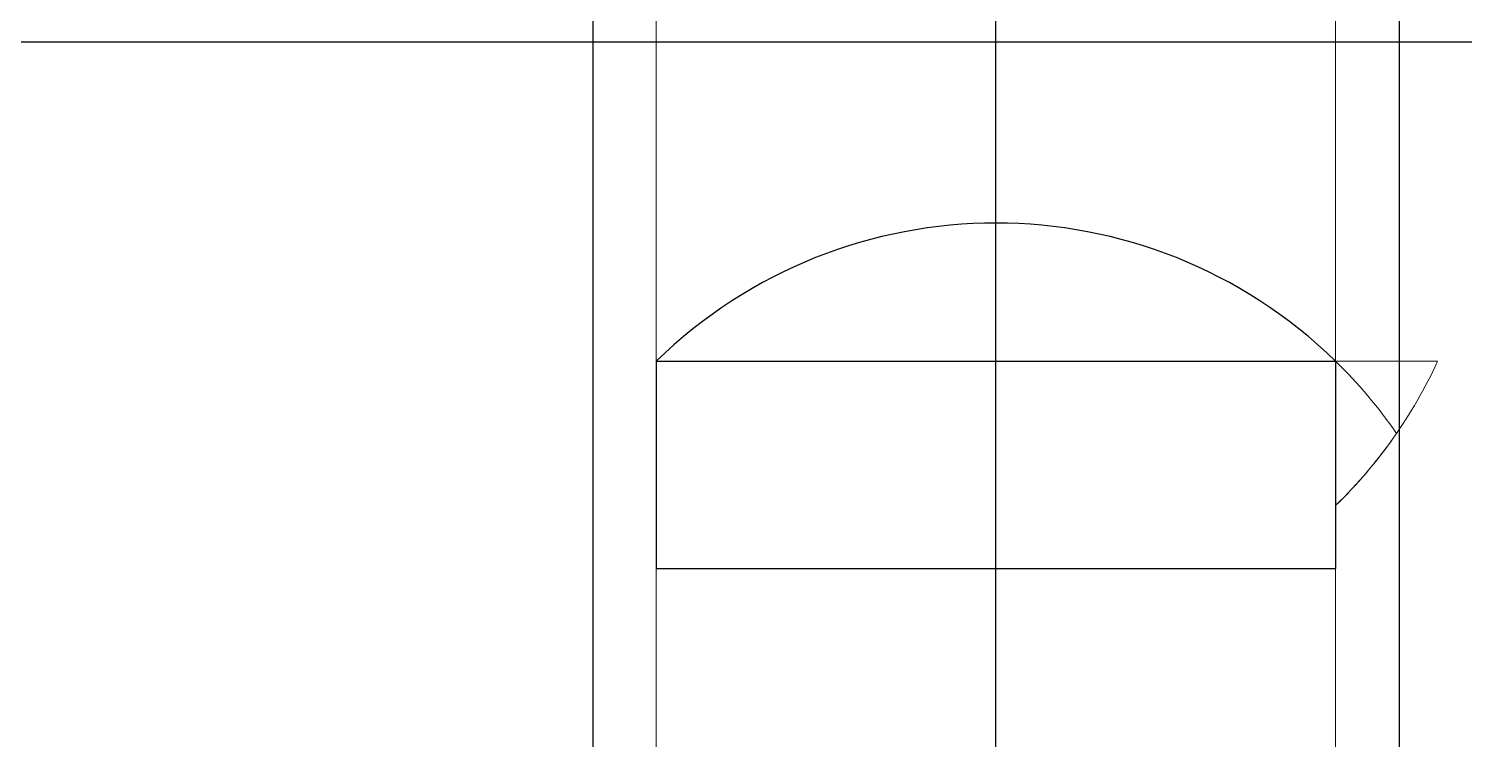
# Model space of a CAD drawing. Header units: millimetres. Extents: x 2148 to 2681, y 758 to 986.
# Drawn here: x 2291.15066 to 2291.17375, y 875.20404 to 875.21547 of the extents above; entities that cross this region are included whole.
import ezdxf

# ---------------------------------------------------------------- set-up
doc = ezdxf.new("R2010")
doc.units = ezdxf.units.MM
for name, color, linetype in [('0.4', 121, 'Continuous'), ('A-Wall', 4, 'Continuous'), ('contrucion line05', 86, 'Continuous')]:
    doc.layers.add(name, color=color, linetype=linetype)

msp = doc.modelspace()

# ---------------------------------------------------------------- linework, layer by layer
at = {"layer": '0.4', "color": 86, "lineweight": 0, "ltscale": 0.5}
for p, q in [((2291.159736323799, 875.1911250953515, -2.220439746692983e-08), (2291.159736323799, 875.2475279516318, -2.220439746692983e-08)), ((2291.159736323799, 875.1911250953515, -2.220439746692983e-08), (2291.159736323799, 875.2475279516318, -2.220439746692983e-08)), ((2291.159736323799, 875.1911250953515, -2.220439746692983e-08), (2291.159736323799, 875.2475279516318, -2.220439746692983e-08)), ((2291.159736323799, 875.1911250953515, -2.220439746692983e-08), (2291.159736323799, 875.2475279516318, -2.220439746692983e-08)), ((2291.159736323799, 875.1911250953515, -2.220439746692983e-08), (2291.159736323799, 875.2475279516318, -2.220439746692983e-08)), ((2291.159736323799, 875.1911250953515, -2.220439746692983e-08), (2291.159736323799, 875.2475279516318, -2.220439746692983e-08)), ((2291.159736323799, 875.1911250953515, -2.220439746692983e-08), (2291.159736323799, 875.2475279516318, -2.220439746692983e-08)), ((2291.159736323799, 875.1911250953515, -2.220439746692983e-08), (2291.159736323799, 875.2475279516318, -2.220439746692983e-08)), ((2291.159736323799, 875.1911250953515, -2.220439746692983e-08), (2291.159736323799, 875.2475279516318, -2.220439746692983e-08)), ((2291.159736323799, 875.1911250953515, -2.220439746692983e-08), (2291.159736323799, 875.2475279516318, -2.220439746692983e-08)), ((2291.171680738381, 875.2245650460488, -2.220439746692983e-08), (2291.171680738381, 875.1978984460536, -2.220439746692983e-08)), ((2291.171680738381, 875.2245650460488, -2.220439746692983e-08), (2291.171680738381, 875.1978984460536, -2.220439746692983e-08)), ((2291.171680738381, 875.2245650460488, -2.220439746692983e-08), (2291.171680738381, 875.1978984460536, -2.220439746692983e-08)), ((2291.171680738381, 875.2245650460488, -2.220439746692983e-08), (2291.171680738381, 875.1978984460536, -2.220439746692983e-08)), ((2291.171680738381, 875.2245650460488, -2.220439746692983e-08), (2291.171680738381, 875.1978984460536, -2.220439746692983e-08)), ((2291.171680738381, 875.2245650460488, -2.220439746692983e-08), (2291.171680738381, 875.1978984460536, -2.220439746692983e-08)), ((2291.171680738381, 875.2245650460488, -2.220439746692983e-08), (2291.171680738381, 875.1978984460536, -2.220439746692983e-08)), ((2291.171680738381, 875.2245650460488, -2.220439746692983e-08), (2291.171680738381, 875.1978984460536, -2.220439746692983e-08)), ((2291.171680738381, 875.2245650460488, -2.220439746692983e-08), (2291.171680738381, 875.1978984460536, -2.220439746692983e-08)), ((2291.171680738381, 875.2245650460488, -2.220439746692983e-08), (2291.171680738381, 875.1978984460536, -2.220439746692983e-08)), ((2291.160754839791, 875.2012317710567, -2.220439746692983e-08), (2291.160754839791, 875.2190095043868, -2.220439746692983e-08)), ((2291.160754839791, 875.2012317710567, -2.220439746692983e-08), (2291.160754839791, 875.2190095043868, -2.220439746692983e-08)), ((2291.160754839791, 875.2012317710567, -2.220439746692983e-08), (2291.160754839791, 875.2190095043868, -2.220439746692983e-08)), ((2291.160754839791, 875.2012317710567, -2.220439746692983e-08), (2291.160754839791, 875.2190095043868, -2.220439746692983e-08)), ((2291.160754839791, 875.2012317710567, -2.220439746692983e-08), (2291.160754839791, 875.2190095043868, -2.220439746692983e-08)), ((2291.160754839791, 875.2012317710567, -2.220439746692983e-08), (2291.160754839791, 875.2190095043868, -2.220439746692983e-08)), ((2291.160754839791, 875.2012317710567, -2.220439746692983e-08), (2291.160754839791, 875.2190095043868, -2.220439746692983e-08)), ((2291.160754839791, 875.2012317710567, -2.220439746692983e-08), (2291.160754839791, 875.2190095043868, -2.220439746692983e-08)), ((2291.160754839791, 875.2012317710567, -2.220439746692983e-08), (2291.160754839791, 875.2190095043868, -2.220439746692983e-08)), ((2291.160754839791, 875.2012317710567, -2.220439746692983e-08), (2291.160754839791, 875.2190095043868, -2.220439746692983e-08)), ((2291.166217789101, 875.2190095043868, -2.220439746692983e-08), (2291.166217789101, 875.2012317710567, -2.220439746692983e-08)), ((2291.166217789101, 875.2190095043868, -2.220439746692983e-08), (2291.166217789101, 875.2012317710567, -2.220439746692983e-08)), ((2291.166217789101, 875.2190095043868, -2.220439746692983e-08), (2291.166217789101, 875.2012317710567, -2.220439746692983e-08)), ((2291.166217789101, 875.2190095043868, -2.220439746692983e-08), (2291.166217789101, 875.2012317710567, -2.220439746692983e-08)), ((2291.166217789101, 875.2190095043868, -2.220439746692983e-08), (2291.166217789101, 875.2012317710567, -2.220439746692983e-08)), ((2291.166217789101, 875.2190095043868, -2.220439746692983e-08), (2291.166217789101, 875.2012317710567, -2.220439746692983e-08)), ((2291.166217789101, 875.2190095043868, -2.220439746692983e-08), (2291.166217789101, 875.2012317710567, -2.220439746692983e-08)), ((2291.166217789101, 875.2190095043868, -2.220439746692983e-08), (2291.166217789101, 875.2012317710567, -2.220439746692983e-08)), ((2291.166217789101, 875.2190095043868, -2.220439746692983e-08), (2291.166217789101, 875.2012317710567, -2.220439746692983e-08)), ((2291.166217789101, 875.2190095043868, -2.220439746692983e-08), (2291.166217789101, 875.2012317710567, -2.220439746692983e-08)), ((2291.171680738381, 875.2101206377217, -2.220439746692983e-08), (2291.171680738381, 875.2078019706776, -2.220439746692983e-08)), ((2291.173320896679, 875.2101206377217, -2.220439746692983e-08), (2291.171680738381, 875.2101206377217, -2.220439746692983e-08)), ((2291.171680738381, 875.2101206377217, -2.220439746692983e-08), (2291.171680738381, 875.2078019706776, -2.220439746692983e-08)), ((2291.171680738381, 875.2101206377217, -2.220439746692983e-08), (2291.171680738381, 875.2078019706776, -2.220439746692983e-08)), ((2291.173320896679, 875.2101206377217, -2.220439746692983e-08), (2291.171680738381, 875.2101206377217, -2.220439746692983e-08)), ((2291.171680738381, 875.2101206377217, -2.220439746692983e-08), (2291.171680738381, 875.2078019706776, -2.220439746692983e-08)), ((2291.171680738381, 875.2101206377217, -2.220439746692983e-08), (2291.171680738381, 875.2078019706776, -2.220439746692983e-08)), ((2291.173320896679, 875.2101206377217, -2.220439746692983e-08), (2291.171680738381, 875.2101206377217, -2.220439746692983e-08)), ((2291.171680738381, 875.2101206377217, -2.220439746692983e-08), (2291.171680738381, 875.2078019706776, -2.220439746692983e-08)), ((2291.171680738381, 875.2101206377217, -2.220439746692983e-08), (2291.171680738381, 875.2078019706776, -2.220439746692983e-08)), ((2291.173320896679, 875.2101206377217, -2.220439746692983e-08), (2291.171680738381, 875.2101206377217, -2.220439746692983e-08)), ((2291.171680738381, 875.2101206377217, -2.220439746692983e-08), (2291.171680738381, 875.2078019706776, -2.220439746692983e-08)), ((2291.171680738381, 875.2101206377217, -2.220439746692983e-08), (2291.171680738381, 875.2078019706776, -2.220439746692983e-08)), ((2291.173320896679, 875.2101206377217, -2.220439746692983e-08), (2291.171680738381, 875.2101206377217, -2.220439746692983e-08)), ((2291.171680738381, 875.2101206377217, -2.220439746692983e-08), (2291.171680738381, 875.2078019706776, -2.220439746692983e-08)), ((2291.171680738381, 875.2101206377217, -2.220439746692983e-08), (2291.171680738381, 875.2078019706776, -2.220439746692983e-08)), ((2291.173320896679, 875.2101206377217, -2.220439746692983e-08), (2291.171680738381, 875.2101206377217, -2.220439746692983e-08)), ((2291.171680738381, 875.2101206377217, -2.220439746692983e-08), (2291.171680738381, 875.2078019706776, -2.220439746692983e-08)), ((2291.171680738381, 875.2101206377217, -2.220439746692983e-08), (2291.171680738381, 875.2078019706776, -2.220439746692983e-08)), ((2291.173320896679, 875.2101206377217, -2.220439746692983e-08), (2291.171680738381, 875.2101206377217, -2.220439746692983e-08)), ((2291.171680738381, 875.2101206377217, -2.220439746692983e-08), (2291.171680738381, 875.2078019706776, -2.220439746692983e-08)), ((2291.171680738381, 875.2101206377217, -2.220439746692983e-08), (2291.171680738381, 875.2078019706776, -2.220439746692983e-08)), ((2291.173320896679, 875.2101206377217, -2.220439746692983e-08), (2291.171680738381, 875.2101206377217, -2.220439746692983e-08)), ((2291.171680738381, 875.2101206377217, -2.220439746692983e-08), (2291.171680738381, 875.2078019706776, -2.220439746692983e-08)), ((2291.171680738381, 875.2101206377217, -2.220439746692983e-08), (2291.171680738381, 875.2078019706776, -2.220439746692983e-08)), ((2291.173320896679, 875.2101206377217, -2.220439746692983e-08), (2291.171680738381, 875.2101206377217, -2.220439746692983e-08)), ((2291.171680738381, 875.2101206377217, -2.220439746692983e-08), (2291.171680738381, 875.2078019706776, -2.220439746692983e-08)), ((2291.171680738381, 875.2101206377217, -2.220439746692983e-08), (2291.171680738381, 875.2078019706776, -2.220439746692983e-08)), ((2291.173320896679, 875.2101206377217, -2.220439746692983e-08), (2291.171680738381, 875.2101206377217, -2.220439746692983e-08)), ((2291.171680738381, 875.2101206377217, -2.220439746692983e-08), (2291.171680738381, 875.2078019706776, -2.220439746692983e-08))]:
    msp.add_line(p, q, dxfattribs=at)
for centre, radius, start, end in [((2291.166217789101, 875.204516870867, -2.220439746692983e-08), 0.007825983521227571, 34.60442543421459, 45.72901623437693), ((2291.166217789101, 875.2134057375322, -2.220439746692983e-08), 0.007825983521376407, 314.2709837656231, 335.1800397227257), ((2291.166217789101, 875.204516870867, -2.220439746692983e-08), 0.007825983521227571, 34.60442543421459, 45.72901623437693), ((2291.166217789101, 875.2134057375322, -2.220439746692983e-08), 0.007825983521376407, 314.2709837656231, 335.1800397227257), ((2291.166217789101, 875.204516870867, -2.220439746692983e-08), 0.007825983521227571, 34.60442543421459, 45.72901623437693), ((2291.166217789101, 875.2134057375322, -2.220439746692983e-08), 0.007825983521376407, 314.2709837656231, 335.1800397227257), ((2291.166217789101, 875.204516870867, -2.220439746692983e-08), 0.007825983521227571, 34.60442543421459, 45.72901623437693), ((2291.166217789101, 875.2134057375322, -2.220439746692983e-08), 0.007825983521376407, 314.2709837656231, 335.1800397227257), ((2291.166217789101, 875.204516870867, -2.220439746692983e-08), 0.007825983521227571, 34.60442543421459, 45.72901623437693), ((2291.166217789101, 875.2134057375322, -2.220439746692983e-08), 0.007825983521376407, 314.2709837656231, 335.1800397227257), ((2291.166217789101, 875.204516870867, -2.220439746692983e-08), 0.007825983521227571, 34.60442543421459, 45.72901623437693), ((2291.166217789101, 875.2134057375322, -2.220439746692983e-08), 0.007825983521376407, 314.2709837656231, 335.1800397227257), ((2291.166217789101, 875.204516870867, -2.220439746692983e-08), 0.007825983521227571, 34.60442543421459, 45.72901623437693), ((2291.166217789101, 875.2134057375322, -2.220439746692983e-08), 0.007825983521376407, 314.2709837656231, 335.1800397227257), ((2291.166217789101, 875.204516870867, -2.220439746692983e-08), 0.007825983521227571, 34.60442543421459, 45.72901623437693), ((2291.166217789101, 875.2134057375322, -2.220439746692983e-08), 0.007825983521376407, 314.2709837656231, 335.1800397227257), ((2291.166217789101, 875.204516870867, -2.220439746692983e-08), 0.007825983521227571, 34.60442543421459, 45.72901623437693), ((2291.166217789101, 875.2134057375322, -2.220439746692983e-08), 0.007825983521376407, 314.2709837656231, 335.1800397227257), ((2291.166217789101, 875.204516870867, -2.220439746692983e-08), 0.007825983521227571, 34.60442543421459, 45.72901623437693), ((2291.166217789101, 875.2134057375322, -2.220439746692983e-08), 0.007825983521376407, 314.2709837656231, 335.1800397227257), ((2291.166217789101, 875.2134057375322, -2.220439746692983e-08), 0.007825983521258318, 314.2709837656231, 325.3955745657854), ((2291.166217789101, 875.2134057375322, -2.220439746692983e-08), 0.007825983521258318, 314.2709837656231, 325.3955745657854), ((2291.166217789101, 875.2134057375322, -2.220439746692983e-08), 0.007825983521258318, 314.2709837656231, 325.3955745657854), ((2291.166217789101, 875.2134057375322, -2.220439746692983e-08), 0.007825983521258318, 314.2709837656231, 325.3955745657854), ((2291.166217789101, 875.2134057375322, -2.220439746692983e-08), 0.007825983521258318, 314.2709837656231, 325.3955745657854), ((2291.166217789101, 875.2134057375322, -2.220439746692983e-08), 0.007825983521258318, 314.2709837656231, 325.3955745657854), ((2291.166217789101, 875.2134057375322, -2.220439746692983e-08), 0.007825983521258318, 314.2709837656231, 325.3955745657854), ((2291.166217789101, 875.2134057375322, -2.220439746692983e-08), 0.007825983521258318, 314.2709837656231, 325.3955745657854), ((2291.166217789101, 875.2134057375322, -2.220439746692983e-08), 0.007825983521258318, 314.2709837656231, 325.3955745657854), ((2291.166217789101, 875.2134057375322, -2.220439746692983e-08), 0.007825983521258318, 314.2709837656231, 325.3955745657854)]:
    msp.add_arc(centre, radius, start, end, dxfattribs=at)
at = {"layer": 'A-Wall', "ltscale": 10}
msp.add_line((2290.485560914685, 875.2152586213148, -2.47433479178303e-08), (2296.878617298079, 875.2152586213148, -1.620690393566434e-08), dxfattribs=at)
at = {"layer": 'contrucion line05', "ltscale": 0.5}
for p, q in [((2291.166217789101, 875.172097756639, -2.220439746692983e-08), (2291.166217789101, 875.2746969348179, -2.220439746692983e-08)), ((2291.166217789101, 875.172097756639, -2.220439746692983e-08), (2291.166217789101, 875.2746969348179, -2.220439746692983e-08)), ((2291.166217789101, 875.172097756639, -2.220439746692983e-08), (2291.166217789101, 875.2746969348179, -2.220439746692983e-08)), ((2291.166217789101, 875.172097756639, -2.220439746692983e-08), (2291.166217789101, 875.2746969348179, -2.220439746692983e-08)), ((2291.166217789101, 875.172097756639, -2.220439746692983e-08), (2291.166217789101, 875.2746969348179, -2.220439746692983e-08)), ((2291.166217789101, 875.172097756639, -2.220439746692983e-08), (2291.166217789101, 875.2746969348179, -2.220439746692983e-08)), ((2291.166217789101, 875.172097756639, -2.220439746692983e-08), (2291.166217789101, 875.2746969348179, -2.220439746692983e-08)), ((2291.166217789101, 875.172097756639, -2.220439746692983e-08), (2291.166217789101, 875.2746969348179, -2.220439746692983e-08)), ((2291.166217789101, 875.172097756639, -2.220439746692983e-08), (2291.166217789101, 875.2746969348179, -2.220439746692983e-08)), ((2291.166217789101, 875.172097756639, -2.220439746692983e-08), (2291.166217789101, 875.2746969348179, -2.220439746692983e-08)), ((2291.166217789101, 875.172097756639, -2.220439746692983e-08), (2291.166217789101, 875.2746969348179, -2.220439746692983e-08)), ((2291.166217789101, 875.172097756639, -2.220439746692983e-08), (2291.166217789101, 875.2746969348179, -2.220439746692983e-08)), ((2291.166217789101, 875.172097756639, -2.220439746692983e-08), (2291.166217789101, 875.2746969348179, -2.220439746692983e-08)), ((2291.166217789101, 875.172097756639, -2.220439746692983e-08), (2291.166217789101, 875.2746969348179, -2.220439746692983e-08)), ((2291.166217789101, 875.172097756639, -2.220439746692983e-08), (2291.166217789101, 875.2746969348179, -2.220439746692983e-08)), ((2291.166217789101, 875.172097756639, -2.220439746692983e-08), (2291.166217789101, 875.2746969348179, -2.220439746692983e-08)), ((2291.166217789101, 875.172097756639, -2.220439746692983e-08), (2291.166217789101, 875.2746969348179, -2.220439746692983e-08)), ((2291.166217789101, 875.172097756639, -2.220439746692983e-08), (2291.166217789101, 875.2746969348179, -2.220439746692983e-08)), ((2291.166217789101, 875.172097756639, -2.220439746692983e-08), (2291.166217789101, 875.2746969348179, -2.220439746692983e-08)), ((2291.166217789101, 875.172097756639, -2.220439746692983e-08), (2291.166217789101, 875.2746969348179, -2.220439746692983e-08)), ((2291.159736323799, 875.2475279516318, -2.220439746692983e-08), (2291.159736323799, 875.1853058849472, -2.220439746692983e-08)), ((2291.159736323799, 875.2475279516318, -2.220439746692983e-08), (2291.159736323799, 875.1853058849472, -2.220439746692983e-08)), ((2291.159736323799, 875.2475279516318, -2.220439746692983e-08), (2291.159736323799, 875.1853058849472, -2.220439746692983e-08)), ((2291.159736323799, 875.2475279516318, -2.220439746692983e-08), (2291.159736323799, 875.1853058849472, -2.220439746692983e-08)), ((2291.159736323799, 875.2475279516318, -2.220439746692983e-08), (2291.159736323799, 875.1853058849472, -2.220439746692983e-08)), ((2291.159736323799, 875.2475279516318, -2.220439746692983e-08), (2291.159736323799, 875.1853058849472, -2.220439746692983e-08)), ((2291.159736323799, 875.2475279516318, -2.220439746692983e-08), (2291.159736323799, 875.1853058849472, -2.220439746692983e-08)), ((2291.159736323799, 875.2475279516318, -2.220439746692983e-08), (2291.159736323799, 875.1853058849472, -2.220439746692983e-08)), ((2291.159736323799, 875.2475279516318, -2.220439746692983e-08), (2291.159736323799, 875.1853058849472, -2.220439746692983e-08)), ((2291.159736323799, 875.2475279516318, -2.220439746692983e-08), (2291.159736323799, 875.1853058849472, -2.220439746692983e-08)), ((2291.172699254373, 875.2475279516318, -2.220439746692983e-08), (2291.172699254373, 875.1853058849472, -2.220439746692983e-08)), ((2291.172699254373, 875.2475279516318, -2.220439746692983e-08), (2291.172699254373, 875.1853058849472, -2.220439746692983e-08)), ((2291.172699254373, 875.2475279516318, -2.220439746692983e-08), (2291.172699254373, 875.1853058849472, -2.220439746692983e-08)), ((2291.172699254373, 875.2475279516318, -2.220439746692983e-08), (2291.172699254373, 875.1853058849472, -2.220439746692983e-08)), ((2291.172699254373, 875.2475279516318, -2.220439746692983e-08), (2291.172699254373, 875.1853058849472, -2.220439746692983e-08)), ((2291.172699254373, 875.2475279516318, -2.220439746692983e-08), (2291.172699254373, 875.1853058849472, -2.220439746692983e-08)), ((2291.172699254373, 875.2475279516318, -2.220439746692983e-08), (2291.172699254373, 875.1853058849472, -2.220439746692983e-08)), ((2291.172699254373, 875.2475279516318, -2.220439746692983e-08), (2291.172699254373, 875.1853058849472, -2.220439746692983e-08)), ((2291.172699254373, 875.2475279516318, -2.220439746692983e-08), (2291.172699254373, 875.1853058849472, -2.220439746692983e-08)), ((2291.172699254373, 875.2475279516318, -2.220439746692983e-08), (2291.172699254373, 875.1853058849472, -2.220439746692983e-08)), ((2291.160754839791, 875.2101206377217, -2.220439746692983e-08), (2291.160754839791, 875.2067873127187, -2.220439746692983e-08)), ((2291.160754839791, 875.2101206377217, -2.220439746692983e-08), (2291.171680738381, 875.2101206377217, -2.220439746692983e-08)), ((2291.160754839791, 875.2101206377217, -2.220439746692983e-08), (2291.160754839791, 875.2067873127187, -2.220439746692983e-08)), ((2291.160754839791, 875.2101206377217, -2.220439746692983e-08), (2291.171680738381, 875.2101206377217, -2.220439746692983e-08)), ((2291.160754839791, 875.2101206377217, -2.220439746692983e-08), (2291.160754839791, 875.2067873127187, -2.220439746692983e-08)), ((2291.160754839791, 875.2101206377217, -2.220439746692983e-08), (2291.171680738381, 875.2101206377217, -2.220439746692983e-08)), ((2291.160754839791, 875.2101206377217, -2.220439746692983e-08), (2291.160754839791, 875.2067873127187, -2.220439746692983e-08)), ((2291.160754839791, 875.2101206377217, -2.220439746692983e-08), (2291.171680738381, 875.2101206377217, -2.220439746692983e-08)), ((2291.160754839791, 875.2101206377217, -2.220439746692983e-08), (2291.160754839791, 875.2067873127187, -2.220439746692983e-08)), ((2291.160754839791, 875.2101206377217, -2.220439746692983e-08), (2291.171680738381, 875.2101206377217, -2.220439746692983e-08)), ((2291.160754839791, 875.2101206377217, -2.220439746692983e-08), (2291.160754839791, 875.2067873127187, -2.220439746692983e-08)), ((2291.160754839791, 875.2101206377217, -2.220439746692983e-08), (2291.171680738381, 875.2101206377217, -2.220439746692983e-08)), ((2291.160754839791, 875.2101206377217, -2.220439746692983e-08), (2291.160754839791, 875.2067873127187, -2.220439746692983e-08)), ((2291.160754839791, 875.2101206377217, -2.220439746692983e-08), (2291.171680738381, 875.2101206377217, -2.220439746692983e-08)), ((2291.160754839791, 875.2101206377217, -2.220439746692983e-08), (2291.160754839791, 875.2067873127187, -2.220439746692983e-08)), ((2291.160754839791, 875.2101206377217, -2.220439746692983e-08), (2291.171680738381, 875.2101206377217, -2.220439746692983e-08)), ((2291.160754839791, 875.2101206377217, -2.220439746692983e-08), (2291.160754839791, 875.2067873127187, -2.220439746692983e-08)), ((2291.160754839791, 875.2101206377217, -2.220439746692983e-08), (2291.171680738381, 875.2101206377217, -2.220439746692983e-08)), ((2291.160754839791, 875.2101206377217, -2.220439746692983e-08), (2291.160754839791, 875.2067873127187, -2.220439746692983e-08)), ((2291.160754839791, 875.2101206377217, -2.220439746692983e-08), (2291.171680738381, 875.2101206377217, -2.220439746692983e-08)), ((2291.171680738381, 875.2101206377217, -2.220439746692983e-08), (2291.171680738381, 875.2067873127187, -2.220439746692983e-08)), ((2291.171680738381, 875.2101206377217, -2.220439746692983e-08), (2291.171680738381, 875.2067873127187, -2.220439746692983e-08)), ((2291.171680738381, 875.2101206377217, -2.220439746692983e-08), (2291.171680738381, 875.2067873127187, -2.220439746692983e-08)), ((2291.171680738381, 875.2101206377217, -2.220439746692983e-08), (2291.171680738381, 875.2067873127187, -2.220439746692983e-08)), ((2291.171680738381, 875.2101206377217, -2.220439746692983e-08), (2291.171680738381, 875.2067873127187, -2.220439746692983e-08)), ((2291.171680738381, 875.2101206377217, -2.220439746692983e-08), (2291.171680738381, 875.2067873127187, -2.220439746692983e-08)), ((2291.171680738381, 875.2101206377217, -2.220439746692983e-08), (2291.171680738381, 875.2067873127187, -2.220439746692983e-08)), ((2291.171680738381, 875.2101206377217, -2.220439746692983e-08), (2291.171680738381, 875.2067873127187, -2.220439746692983e-08)), ((2291.171680738381, 875.2101206377217, -2.220439746692983e-08), (2291.171680738381, 875.2067873127187, -2.220439746692983e-08)), ((2291.171680738381, 875.2101206377217, -2.220439746692983e-08), (2291.171680738381, 875.2067873127187, -2.220439746692983e-08)), ((2291.160754839791, 875.2067873127187, -2.220439746692983e-08), (2291.171680738381, 875.2067873127187, -2.220439746692983e-08)), ((2291.160754839791, 875.2067873127187, -2.220439746692983e-08), (2291.171680738381, 875.2067873127187, -2.220439746692983e-08)), ((2291.160754839791, 875.2067873127187, -2.220439746692983e-08), (2291.171680738381, 875.2067873127187, -2.220439746692983e-08)), ((2291.160754839791, 875.2067873127187, -2.220439746692983e-08), (2291.171680738381, 875.2067873127187, -2.220439746692983e-08)), ((2291.160754839791, 875.2067873127187, -2.220439746692983e-08), (2291.171680738381, 875.2067873127187, -2.220439746692983e-08)), ((2291.160754839791, 875.2067873127187, -2.220439746692983e-08), (2291.171680738381, 875.2067873127187, -2.220439746692983e-08)), ((2291.160754839791, 875.2067873127187, -2.220439746692983e-08), (2291.171680738381, 875.2067873127187, -2.220439746692983e-08)), ((2291.160754839791, 875.2067873127187, -2.220439746692983e-08), (2291.171680738381, 875.2067873127187, -2.220439746692983e-08)), ((2291.160754839791, 875.2067873127187, -2.220439746692983e-08), (2291.171680738381, 875.2067873127187, -2.220439746692983e-08)), ((2291.160754839791, 875.2067873127187, -2.220439746692983e-08), (2291.171680738381, 875.2067873127187, -2.220439746692983e-08))]:
    msp.add_line(p, q, dxfattribs=at)
msp.add_arc((2291.166217789101, 875.204516870867, -2.220439746692983e-08), 0.007825983521216367, 45.72901623437693, 134.2709837656231, dxfattribs=at)
msp.add_arc((2291.166217789101, 875.204516870867, -2.220439746692983e-08), 0.007825983521216367, 45.72901623437693, 134.2709837656231, dxfattribs=at)
msp.add_arc((2291.166217789101, 875.204516870867, -2.220439746692983e-08), 0.007825983521216367, 45.72901623437693, 134.2709837656231, dxfattribs=at)
msp.add_arc((2291.166217789101, 875.204516870867, -2.220439746692983e-08), 0.007825983521216367, 45.72901623437693, 134.2709837656231, dxfattribs=at)
msp.add_arc((2291.166217789101, 875.204516870867, -2.220439746692983e-08), 0.007825983521216367, 45.72901623437693, 134.2709837656231, dxfattribs=at)
msp.add_arc((2291.166217789101, 875.204516870867, -2.220439746692983e-08), 0.007825983521216367, 45.72901623437693, 134.2709837656231, dxfattribs=at)
msp.add_arc((2291.166217789101, 875.204516870867, -2.220439746692983e-08), 0.007825983521216367, 45.72901623437693, 134.2709837656231, dxfattribs=at)
msp.add_arc((2291.166217789101, 875.204516870867, -2.220439746692983e-08), 0.007825983521216367, 45.72901623437693, 134.2709837656231, dxfattribs=at)
msp.add_arc((2291.166217789101, 875.204516870867, -2.220439746692983e-08), 0.007825983521216367, 45.72901623437693, 134.2709837656231, dxfattribs=at)
msp.add_arc((2291.166217789101, 875.204516870867, -2.220439746692983e-08), 0.007825983521216367, 45.72901623437693, 134.2709837656231, dxfattribs=at)

doc.saveas('drawing.dxf')
